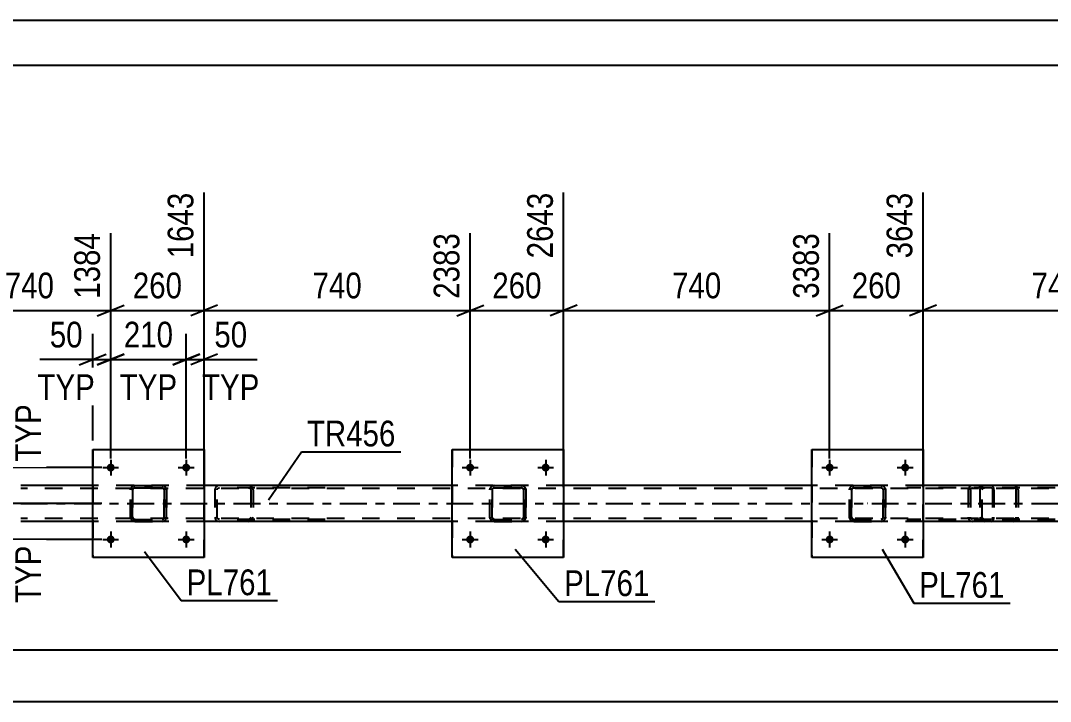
# Model space of a CAD drawing. Header units: millimetres. Extents: x 0 to 841, y 0 to 594.
# Drawn here: x 93.3 to 207.9, y 518.2 to 594 of the extents above; entities that cross this region are included whole.
import ezdxf

# ---------------------------------------------------------------- set-up
doc = ezdxf.new("R2010")
doc.units = ezdxf.units.MM
doc.linetypes.add('DXK_LINE_DOT2', pattern=[3.9198, 1.9599, -1.9599])
doc.linetypes.add('DXK_LINE_DOT3', pattern=[5.9187, 2.979, -0.9799, 0.9799, -0.9799])
doc.styles.add('Arial Narrow', font='ARIALN.TTF', dxfattribs={"height": 0.2})

# ---------------------------------------------------------------- blocks, each defined once
blk = doc.blocks.new('Unknown-318892572-1113')
at = {"color": 5, "linetype": 'Continuous'}
for p, q in [((841, 594), (0, 594)), ((836, 589), (5, 589))]:
    blk.add_line(p, q, dxfattribs=at)
blk = doc.blocks.new('Part-318892572-6576 - 6435')
at = {"color": 7, "linetype": 'DXK_LINE_DOT2'}
for p, q in [((201.33, 542.25), (191.92, 542.25)), ((199.24, 542.25), (199.04, 542.21)), ((200.05, 542.01), (200.05, 542.25)), ((201.43, 542.21), (201.33, 542.25)), ((201.52, 542.11), (201.43, 542.21)), ((201.58, 541.95), (201.52, 542.11)), ((201.33, 542.01), (191.92, 542.01)), ((198.76, 541.91), (198.73, 541.77)), ((198.73, 541.77), (198.73, 538.73)), ((198.77, 541.95), (198.76, 541.91)), ((198.99, 541.77), (199, 541.86)), ((198.99, 541.77), (198.99, 538.73)), ((199, 541.86), (199.06, 541.94)), ((199.06, 541.94), (199.14, 541.99)), ((199.14, 541.99), (199.24, 542.01)), ((201.33, 542.01), (201.38, 541.99)), ((201.38, 541.99), (201.42, 541.94)), ((201.42, 541.94), (201.45, 541.86)), ((201.45, 541.86), (201.46, 541.77)), ((201.46, 541.77), (201.46, 538.73)), ((201.6, 541.77), (201.58, 541.95)), ((201.6, 541.77), (201.6, 538.73)), ((198.73, 538.73), (198.75, 538.64)), ((198.75, 538.64), (198.77, 538.55)), ((199, 538.64), (198.99, 538.73)), ((199.06, 538.56), (199, 538.64)), ((201.45, 538.64), (201.42, 538.56)), ((201.46, 538.73), (201.45, 538.64)), ((201.58, 538.55), (201.6, 538.73)), ((201.33, 538.49), (191.92, 538.49)), ((201.33, 538.25), (191.92, 538.25)), ((199.04, 538.29), (199.24, 538.25)), ((199.14, 538.51), (199.06, 538.56)), ((199.24, 538.49), (199.14, 538.51)), ((200.05, 538.25), (200.05, 538.49)), ((201.38, 538.51), (201.33, 538.49)), ((201.33, 538.25), (201.43, 538.29)), ((201.42, 538.56), (201.38, 538.51)), ((201.43, 538.29), (201.52, 538.39)), ((201.52, 538.39), (201.58, 538.55))]:
    blk.add_line(p, q, dxfattribs=at)
for centre, start, end in [((199.22, 541.75), 111.1941, 156.1506), ((199.22, 538.75), 203.8494, 248.8059)]:
    blk.add_arc(centre, 0.492, start, end, dxfattribs=at)
blk = doc.blocks.new('Bolt-318892572-6448 - 6435')
at = {"linetype": 'Continuous'}
for points in [[(102.89, 544.25), (102.9, 544.34), (102.93, 544.43), (102.98, 544.51), (103.04, 544.58), (103.11, 544.63), (103.2, 544.67), (103.29, 544.69), (103.38, 544.69), (103.47, 544.67), (103.55, 544.63), (103.63, 544.58), (103.69, 544.51), (103.73, 544.43), (103.76, 544.34), (103.77, 544.25), (103.76, 544.16), (103.73, 544.07), (103.69, 543.99), (103.63, 543.92), (103.55, 543.87), (103.47, 543.83), (103.38, 543.81), (103.29, 543.81), (103.2, 543.83), (103.11, 543.87), (103.04, 543.92), (102.98, 543.99), (102.93, 544.07), (102.9, 544.16)], [(111.29, 544.25), (111.3, 544.34), (111.33, 544.43), (111.38, 544.51), (111.44, 544.58), (111.51, 544.63), (111.6, 544.67), (111.69, 544.69), (111.78, 544.69), (111.87, 544.67), (111.95, 544.63), (112.03, 544.58), (112.09, 544.51), (112.13, 544.43), (112.16, 544.34), (112.17, 544.25), (112.16, 544.16), (112.13, 544.07), (112.09, 543.99), (112.03, 543.92), (111.95, 543.87), (111.87, 543.83), (111.78, 543.81), (111.69, 543.81), (111.6, 543.83), (111.51, 543.87), (111.44, 543.92), (111.38, 543.99), (111.33, 544.07), (111.3, 544.16)]]:
    blk.add_hatch(color=1, dxfattribs=at).paths.add_polyline_path(points)
at = {"color": 1, "linetype": 'Continuous'}
for p, q in [((103.33, 545.13), (103.33, 543.37)), ((111.73, 545.13), (111.73, 543.37)), ((102.45, 544.25), (104.21, 544.25)), ((110.85, 544.25), (112.61, 544.25))]:
    blk.add_line(p, q, dxfattribs=at)
blk = doc.blocks.new('Bolt-318892572-6449 - 6435')
at = {"linetype": 'Continuous'}
for points in [[(102.89, 536.25), (102.9, 536.34), (102.93, 536.43), (102.98, 536.51), (103.04, 536.58), (103.11, 536.63), (103.2, 536.67), (103.29, 536.69), (103.38, 536.69), (103.47, 536.67), (103.55, 536.63), (103.63, 536.58), (103.69, 536.51), (103.73, 536.43), (103.76, 536.34), (103.77, 536.25), (103.76, 536.16), (103.73, 536.07), (103.69, 535.99), (103.63, 535.92), (103.55, 535.87), (103.47, 535.83), (103.38, 535.81), (103.29, 535.81), (103.2, 535.83), (103.11, 535.87), (103.04, 535.92), (102.98, 535.99), (102.93, 536.07), (102.9, 536.16)], [(111.29, 536.25), (111.3, 536.34), (111.33, 536.43), (111.38, 536.51), (111.44, 536.58), (111.51, 536.63), (111.6, 536.67), (111.69, 536.69), (111.78, 536.69), (111.87, 536.67), (111.95, 536.63), (112.03, 536.58), (112.09, 536.51), (112.13, 536.43), (112.16, 536.34), (112.17, 536.25), (112.16, 536.16), (112.13, 536.07), (112.09, 535.99), (112.03, 535.92), (111.95, 535.87), (111.87, 535.83), (111.78, 535.81), (111.69, 535.81), (111.6, 535.83), (111.51, 535.87), (111.44, 535.92), (111.38, 535.99), (111.33, 536.07), (111.3, 536.16)]]:
    blk.add_hatch(color=1, dxfattribs=at).paths.add_polyline_path(points)
at = {"color": 1, "linetype": 'Continuous'}
for p, q in [((103.33, 537.13), (103.33, 535.37)), ((111.73, 537.13), (111.73, 535.37)), ((102.45, 536.25), (104.21, 536.25)), ((110.85, 536.25), (112.61, 536.25))]:
    blk.add_line(p, q, dxfattribs=at)
blk = doc.blocks.new('Bolt-318892572-6450 - 6435')
at = {"linetype": 'Continuous'}
for points in [[(142.89, 544.25), (142.9, 544.34), (142.92, 544.43), (142.97, 544.51), (143.03, 544.58), (143.11, 544.63), (143.19, 544.67), (143.28, 544.69), (143.37, 544.69), (143.46, 544.67), (143.55, 544.63), (143.62, 544.58), (143.68, 544.51), (143.73, 544.43), (143.76, 544.34), (143.77, 544.25), (143.76, 544.16), (143.73, 544.07), (143.68, 543.99), (143.62, 543.92), (143.55, 543.87), (143.46, 543.83), (143.37, 543.81), (143.28, 543.81), (143.19, 543.83), (143.11, 543.87), (143.03, 543.92), (142.97, 543.99), (142.92, 544.07), (142.9, 544.16)], [(151.29, 544.25), (151.3, 544.34), (151.32, 544.43), (151.37, 544.51), (151.43, 544.58), (151.51, 544.63), (151.59, 544.67), (151.68, 544.69), (151.77, 544.69), (151.86, 544.67), (151.95, 544.63), (152.02, 544.58), (152.08, 544.51), (152.13, 544.43), (152.16, 544.34), (152.17, 544.25), (152.16, 544.16), (152.13, 544.07), (152.08, 543.99), (152.02, 543.92), (151.95, 543.87), (151.86, 543.83), (151.77, 543.81), (151.68, 543.81), (151.59, 543.83), (151.51, 543.87), (151.43, 543.92), (151.37, 543.99), (151.32, 544.07), (151.3, 544.16)]]:
    blk.add_hatch(color=1, dxfattribs=at).paths.add_polyline_path(points)
at = {"color": 1, "linetype": 'Continuous'}
for p, q in [((143.33, 545.13), (143.33, 543.37)), ((151.73, 545.13), (151.73, 543.37)), ((142.45, 544.25), (144.21, 544.25)), ((150.85, 544.25), (152.61, 544.25))]:
    blk.add_line(p, q, dxfattribs=at)
blk = doc.blocks.new('Bolt-318892572-6451 - 6435')
at = {"linetype": 'Continuous'}
for points in [[(142.89, 536.25), (142.9, 536.34), (142.92, 536.43), (142.97, 536.51), (143.03, 536.58), (143.11, 536.63), (143.19, 536.67), (143.28, 536.69), (143.37, 536.69), (143.46, 536.67), (143.55, 536.63), (143.62, 536.58), (143.68, 536.51), (143.73, 536.43), (143.76, 536.34), (143.77, 536.25), (143.76, 536.16), (143.73, 536.07), (143.68, 535.99), (143.62, 535.92), (143.55, 535.87), (143.46, 535.83), (143.37, 535.81), (143.28, 535.81), (143.19, 535.83), (143.11, 535.87), (143.03, 535.92), (142.97, 535.99), (142.92, 536.07), (142.9, 536.16)], [(151.29, 536.25), (151.3, 536.34), (151.32, 536.43), (151.37, 536.51), (151.43, 536.58), (151.51, 536.63), (151.59, 536.67), (151.68, 536.69), (151.77, 536.69), (151.86, 536.67), (151.95, 536.63), (152.02, 536.58), (152.08, 536.51), (152.13, 536.43), (152.16, 536.34), (152.17, 536.25), (152.16, 536.16), (152.13, 536.07), (152.08, 535.99), (152.02, 535.92), (151.95, 535.87), (151.86, 535.83), (151.77, 535.81), (151.68, 535.81), (151.59, 535.83), (151.51, 535.87), (151.43, 535.92), (151.37, 535.99), (151.32, 536.07), (151.3, 536.16)]]:
    blk.add_hatch(color=1, dxfattribs=at).paths.add_polyline_path(points)
at = {"color": 1, "linetype": 'Continuous'}
for p, q in [((143.33, 537.13), (143.33, 535.37)), ((151.73, 537.13), (151.73, 535.37)), ((142.45, 536.25), (144.21, 536.25)), ((150.85, 536.25), (152.61, 536.25))]:
    blk.add_line(p, q, dxfattribs=at)
blk = doc.blocks.new('Bolt-318892572-6452 - 6435')
at = {"linetype": 'Continuous'}
for points in [[(182.89, 544.25), (182.9, 544.34), (182.93, 544.43), (182.98, 544.51), (183.04, 544.58), (183.11, 544.63), (183.2, 544.67), (183.29, 544.69), (183.38, 544.69), (183.47, 544.67), (183.55, 544.63), (183.63, 544.58), (183.69, 544.51), (183.73, 544.43), (183.76, 544.34), (183.77, 544.25), (183.76, 544.16), (183.73, 544.07), (183.69, 543.99), (183.63, 543.92), (183.55, 543.87), (183.47, 543.83), (183.38, 543.81), (183.29, 543.81), (183.2, 543.83), (183.11, 543.87), (183.04, 543.92), (182.98, 543.99), (182.93, 544.07), (182.9, 544.16)], [(191.29, 544.25), (191.3, 544.34), (191.33, 544.43), (191.38, 544.51), (191.44, 544.58), (191.51, 544.63), (191.6, 544.67), (191.69, 544.69), (191.78, 544.69), (191.87, 544.67), (191.95, 544.63), (192.03, 544.58), (192.09, 544.51), (192.13, 544.43), (192.16, 544.34), (192.17, 544.25), (192.16, 544.16), (192.13, 544.07), (192.09, 543.99), (192.03, 543.92), (191.95, 543.87), (191.87, 543.83), (191.78, 543.81), (191.69, 543.81), (191.6, 543.83), (191.51, 543.87), (191.44, 543.92), (191.38, 543.99), (191.33, 544.07), (191.3, 544.16)]]:
    blk.add_hatch(color=1, dxfattribs=at).paths.add_polyline_path(points)
at = {"color": 1, "linetype": 'Continuous'}
for p, q in [((183.33, 545.13), (183.33, 543.37)), ((191.73, 545.13), (191.73, 543.37)), ((182.45, 544.25), (184.21, 544.25)), ((190.85, 544.25), (192.61, 544.25))]:
    blk.add_line(p, q, dxfattribs=at)
blk = doc.blocks.new('Bolt-318892572-6453 - 6435')
at = {"linetype": 'Continuous'}
for points in [[(182.89, 536.25), (182.9, 536.34), (182.93, 536.43), (182.98, 536.51), (183.04, 536.58), (183.11, 536.63), (183.2, 536.67), (183.29, 536.69), (183.38, 536.69), (183.47, 536.67), (183.55, 536.63), (183.63, 536.58), (183.69, 536.51), (183.73, 536.43), (183.76, 536.34), (183.77, 536.25), (183.76, 536.16), (183.73, 536.07), (183.69, 535.99), (183.63, 535.92), (183.55, 535.87), (183.47, 535.83), (183.38, 535.81), (183.29, 535.81), (183.2, 535.83), (183.11, 535.87), (183.04, 535.92), (182.98, 535.99), (182.93, 536.07), (182.9, 536.16)], [(191.29, 536.25), (191.3, 536.34), (191.33, 536.43), (191.38, 536.51), (191.44, 536.58), (191.51, 536.63), (191.6, 536.67), (191.69, 536.69), (191.78, 536.69), (191.87, 536.67), (191.95, 536.63), (192.03, 536.58), (192.09, 536.51), (192.13, 536.43), (192.16, 536.34), (192.17, 536.25), (192.16, 536.16), (192.13, 536.07), (192.09, 535.99), (192.03, 535.92), (191.95, 535.87), (191.87, 535.83), (191.78, 535.81), (191.69, 535.81), (191.6, 535.83), (191.51, 535.87), (191.44, 535.92), (191.38, 535.99), (191.33, 536.07), (191.3, 536.16)]]:
    blk.add_hatch(color=1, dxfattribs=at).paths.add_polyline_path(points)
at = {"color": 1, "linetype": 'Continuous'}
for p, q in [((183.33, 537.13), (183.33, 535.37)), ((191.73, 537.13), (191.73, 535.37)), ((182.45, 536.25), (184.21, 536.25)), ((190.85, 536.25), (192.61, 536.25))]:
    blk.add_line(p, q, dxfattribs=at)
blk = doc.blocks.new('Part-318892572-6458 - 6435')
at = {"color": 7, "linetype": 'DXK_LINE_DOT2'}
for p, q in [((185.82, 542.21), (186.01, 542.25)), ((186.01, 542.25), (185.83, 542.21)), ((186.01, 542.25), (189.05, 542.25)), ((186.01, 542.25), (186.01, 542.25)), ((186.01, 542.25), (189.05, 542.25)), ((189.05, 542.25), (189.05, 542.25)), ((189.05, 542.25), (189.23, 542.21)), ((189.24, 542.21), (189.05, 542.25)), ((185.53, 541.77), (185.56, 541.95)), ((185.57, 541.95), (185.53, 541.77)), ((185.53, 538.73), (185.53, 541.77)), ((185.53, 541.77), (185.53, 541.77)), ((185.53, 538.73), (185.53, 541.77)), ((185.77, 541.77), (185.79, 541.86)), ((185.79, 541.86), (185.77, 541.77)), ((185.77, 538.73), (185.77, 541.77)), ((185.77, 541.77), (185.77, 541.77)), ((185.77, 541.77), (185.77, 538.73)), ((185.79, 541.86), (185.84, 541.94)), ((185.84, 541.94), (185.79, 541.86)), ((185.84, 541.94), (185.92, 541.99)), ((185.92, 541.99), (185.84, 541.94)), ((185.92, 541.99), (186.01, 542.01)), ((186.01, 542.01), (185.92, 541.99)), ((186.01, 542.01), (189.05, 542.01)), ((186.01, 542.01), (186.01, 542.01)), ((189.05, 542.01), (186.01, 542.01)), ((189.05, 542.01), (189.05, 542.01)), ((189.05, 542.01), (189.14, 541.99)), ((189.14, 541.99), (189.05, 542.01)), ((189.14, 541.99), (189.14, 541.99)), ((189.14, 541.99), (189.22, 541.94)), ((189.22, 541.94), (189.14, 541.99)), ((189.22, 541.94), (189.27, 541.86)), ((189.27, 541.86), (189.22, 541.94)), ((189.27, 541.86), (189.29, 541.77)), ((189.29, 541.77), (189.27, 541.86)), ((189.29, 538.73), (189.29, 541.77)), ((189.29, 541.77), (189.29, 541.77)), ((189.29, 541.77), (189.29, 538.73)), ((189.49, 541.95), (189.53, 541.77)), ((189.53, 541.77), (189.5, 541.95)), ((189.53, 538.73), (189.53, 541.77)), ((189.53, 541.77), (189.53, 541.77)), ((189.53, 541.77), (189.53, 538.73)), ((185.53, 538.73), (185.53, 538.73)), ((185.56, 538.55), (185.53, 538.73)), ((185.53, 538.73), (185.57, 538.55)), ((185.77, 538.73), (185.77, 538.73)), ((185.79, 538.64), (185.77, 538.73)), ((185.77, 538.73), (185.79, 538.64)), ((185.84, 538.56), (185.79, 538.64)), ((185.79, 538.64), (185.84, 538.56)), ((189.27, 538.64), (189.22, 538.56)), ((189.22, 538.56), (189.27, 538.64)), ((189.29, 538.73), (189.27, 538.64)), ((189.27, 538.64), (189.29, 538.73)), ((189.29, 538.73), (189.29, 538.73)), ((189.53, 538.73), (189.49, 538.55)), ((189.5, 538.55), (189.53, 538.73)), ((189.53, 538.73), (189.53, 538.73)), ((185.82, 538.29), (185.83, 538.29)), ((186.01, 538.25), (185.82, 538.29)), ((185.83, 538.29), (186.01, 538.25)), ((185.92, 538.51), (185.84, 538.56)), ((185.84, 538.56), (185.92, 538.51)), ((186.01, 538.49), (185.92, 538.51)), ((185.92, 538.51), (186.01, 538.49)), ((186.01, 538.49), (189.05, 538.49)), ((186.01, 538.49), (186.01, 538.49)), ((186.01, 538.49), (189.05, 538.49)), ((186.01, 538.25), (189.05, 538.25)), ((186.01, 538.25), (186.01, 538.25)), ((186.01, 538.25), (189.05, 538.25)), ((189.14, 538.51), (189.05, 538.49)), ((189.05, 538.49), (189.14, 538.51)), ((189.05, 538.49), (189.05, 538.49)), ((189.23, 538.29), (189.05, 538.25)), ((189.05, 538.25), (189.24, 538.29)), ((189.05, 538.25), (189.05, 538.25)), ((189.22, 538.56), (189.14, 538.51)), ((189.14, 538.51), (189.22, 538.56))]:
    blk.add_line(p, q, dxfattribs=at)
at = {"color": 7, "linetype": 'DXK_LINE_DOT3'}
blk.add_line((187.53, 540.25), (187.52, 540.25), dxfattribs=at)
at = {"color": 7, "linetype": 'DXK_LINE_DOT2'}
for centre, start, end in [((186.01, 541.77), 112.5, 157.5), ((186.01, 541.77), 112.5, 157.5), ((189.05, 541.77), 22.5, 67.5), ((189.05, 541.77), 22.5, 67.5), ((186.01, 538.73), 202.5, 247.5), ((186.01, 538.73), 202.5, 247.5), ((189.05, 538.73), 292.5, 337.5), ((189.05, 538.73), 292.5, 337.5)]:
    blk.add_arc(centre, 0.48, start, end, dxfattribs=at)
blk = doc.blocks.new('Part-318892572-6492 - 6435')
at = {"color": 2, "linetype": 'Continuous'}
for p, q in [((101.33, 542.25), (93.33, 542.25)), ((141.33, 542.25), (113.73, 542.25)), ((181.33, 542.25), (153.73, 542.25)), ((221.34, 542.25), (193.73, 542.25)), ((101.33, 538.25), (93.33, 538.25)), ((141.33, 538.25), (113.73, 538.25)), ((181.33, 538.25), (153.73, 538.25)), ((221.34, 538.25), (193.73, 538.25))]:
    blk.add_line(p, q, dxfattribs=at)
at = {"color": 7, "linetype": 'DXK_LINE_DOT2'}
for p, q in [((113.73, 542.25), (101.33, 542.25)), ((153.73, 542.25), (141.33, 542.25)), ((193.73, 542.25), (181.33, 542.25)), ((768.26, 541.93), (93.33, 541.93)), ((768.26, 538.57), (93.33, 538.57)), ((113.73, 538.25), (101.33, 538.25)), ((153.73, 538.25), (141.33, 538.25)), ((193.73, 538.25), (181.33, 538.25))]:
    blk.add_line(p, q, dxfattribs=at)
at = {"color": 7, "linetype": 'DXK_LINE_DOT3'}
blk.add_line((93.33, 540.25), (768.26, 540.25), dxfattribs=at)
blk = doc.blocks.new('Part-318892572-6615 - 6435')
at = {"color": 2, "linetype": 'Continuous'}
for p, q in [((101.33, 534.25), (101.33, 546.25)), ((101.33, 546.25), (101.33, 546.25)), ((101.33, 546.25), (113.73, 546.25)), ((113.73, 546.25), (113.73, 534.25)), ((101.33, 534.25), (101.33, 534.25)), ((113.73, 534.25), (101.33, 534.25))]:
    blk.add_line(p, q, dxfattribs=at)
at = {"color": 7, "linetype": 'DXK_LINE_DOT2'}
for p, q in [((101.33, 546.25), (101.33, 534.25)), ((101.33, 546.25), (101.33, 546.25)), ((113.73, 534.25), (113.73, 546.25)), ((101.33, 534.25), (101.33, 534.25))]:
    blk.add_line(p, q, dxfattribs=at)
blk = doc.blocks.new('Part-318892572-6616 - 6435')
at = {"color": 7, "linetype": 'DXK_LINE_DOT2'}
for p, q in [((105.82, 542.21), (106.01, 542.25)), ((106.01, 542.25), (105.83, 542.21)), ((106.01, 542.25), (109.05, 542.25)), ((106.01, 542.25), (106.01, 542.25)), ((106.01, 542.25), (109.05, 542.25)), ((109.05, 542.25), (109.05, 542.25)), ((109.05, 542.25), (109.23, 542.21)), ((109.24, 542.21), (109.05, 542.25)), ((105.53, 541.77), (105.56, 541.95)), ((105.57, 541.95), (105.53, 541.77)), ((105.53, 538.73), (105.53, 541.77)), ((105.53, 541.77), (105.53, 541.77)), ((105.53, 538.73), (105.53, 541.77)), ((105.77, 541.77), (105.79, 541.86)), ((105.79, 541.86), (105.77, 541.77)), ((105.77, 538.73), (105.77, 541.77)), ((105.77, 541.77), (105.77, 541.77)), ((105.77, 541.77), (105.77, 538.73)), ((105.79, 541.86), (105.84, 541.94)), ((105.84, 541.94), (105.79, 541.86)), ((105.84, 541.94), (105.92, 541.99)), ((105.92, 541.99), (105.84, 541.94)), ((105.92, 541.99), (106.01, 542.01)), ((106.01, 542.01), (105.92, 541.99)), ((106.01, 542.01), (109.05, 542.01)), ((106.01, 542.01), (106.01, 542.01)), ((109.05, 542.01), (106.01, 542.01)), ((109.05, 542.01), (109.05, 542.01)), ((109.05, 542.01), (109.14, 541.99)), ((109.14, 541.99), (109.05, 542.01)), ((109.14, 541.99), (109.14, 541.99)), ((109.14, 541.99), (109.22, 541.94)), ((109.22, 541.94), (109.14, 541.99)), ((109.22, 541.94), (109.27, 541.86)), ((109.27, 541.86), (109.22, 541.94)), ((109.27, 541.86), (109.29, 541.77)), ((109.29, 541.77), (109.27, 541.86)), ((109.29, 538.73), (109.29, 541.77)), ((109.29, 541.77), (109.29, 541.77)), ((109.29, 541.77), (109.29, 538.73)), ((109.49, 541.95), (109.53, 541.77)), ((109.53, 541.77), (109.5, 541.95)), ((109.53, 538.73), (109.53, 541.77)), ((109.53, 541.77), (109.53, 541.77)), ((109.53, 541.77), (109.53, 538.73)), ((105.53, 538.73), (105.53, 538.73)), ((105.56, 538.55), (105.53, 538.73)), ((105.53, 538.73), (105.57, 538.55)), ((105.77, 538.73), (105.77, 538.73)), ((105.79, 538.64), (105.77, 538.73)), ((105.77, 538.73), (105.79, 538.64)), ((105.84, 538.56), (105.79, 538.64)), ((105.79, 538.64), (105.84, 538.56)), ((109.27, 538.64), (109.22, 538.56)), ((109.22, 538.56), (109.27, 538.64)), ((109.29, 538.73), (109.27, 538.64)), ((109.27, 538.64), (109.29, 538.73)), ((109.29, 538.73), (109.29, 538.73)), ((109.53, 538.73), (109.49, 538.55)), ((109.5, 538.55), (109.53, 538.73)), ((109.53, 538.73), (109.53, 538.73)), ((105.82, 538.29), (105.83, 538.29)), ((106.01, 538.25), (105.82, 538.29)), ((105.83, 538.29), (106.01, 538.25)), ((105.92, 538.51), (105.84, 538.56)), ((105.84, 538.56), (105.92, 538.51)), ((106.01, 538.49), (105.92, 538.51)), ((105.92, 538.51), (106.01, 538.49)), ((106.01, 538.49), (109.05, 538.49)), ((106.01, 538.49), (106.01, 538.49)), ((106.01, 538.49), (109.05, 538.49)), ((106.01, 538.25), (109.05, 538.25)), ((106.01, 538.25), (106.01, 538.25)), ((106.01, 538.25), (109.05, 538.25)), ((109.14, 538.51), (109.05, 538.49)), ((109.05, 538.49), (109.14, 538.51)), ((109.05, 538.49), (109.05, 538.49)), ((109.23, 538.29), (109.05, 538.25)), ((109.05, 538.25), (109.24, 538.29)), ((109.05, 538.25), (109.05, 538.25)), ((109.22, 538.56), (109.14, 538.51)), ((109.14, 538.51), (109.22, 538.56))]:
    blk.add_line(p, q, dxfattribs=at)
at = {"color": 7, "linetype": 'DXK_LINE_DOT3'}
blk.add_line((107.54, 540.25), (107.52, 540.25), dxfattribs=at)
at = {"color": 7, "linetype": 'DXK_LINE_DOT2'}
for centre, start, end in [((106.01, 541.77), 112.5, 157.5), ((106.01, 541.77), 112.5, 157.5), ((109.05, 541.77), 22.5, 67.5), ((109.05, 541.77), 22.5, 67.5), ((106.01, 538.73), 202.5, 247.5), ((106.01, 538.73), 202.5, 247.5), ((109.05, 538.73), 292.5, 337.5), ((109.05, 538.73), 292.5, 337.5)]:
    blk.add_arc(centre, 0.48, start, end, dxfattribs=at)
blk = doc.blocks.new('Part-318892572-6621 - 6435')
at = {"color": 2, "linetype": 'Continuous'}
for p, q in [((141.33, 534.25), (141.33, 546.25)), ((141.33, 546.25), (141.33, 546.25)), ((141.33, 546.25), (153.73, 546.25)), ((153.73, 546.25), (153.73, 534.25)), ((141.33, 534.25), (141.33, 534.25)), ((153.73, 534.25), (141.33, 534.25))]:
    blk.add_line(p, q, dxfattribs=at)
at = {"color": 7, "linetype": 'DXK_LINE_DOT2'}
for p, q in [((141.33, 546.25), (141.33, 534.25)), ((141.33, 546.25), (141.33, 546.25)), ((153.73, 534.25), (153.73, 546.25)), ((141.33, 534.25), (141.33, 534.25))]:
    blk.add_line(p, q, dxfattribs=at)
blk = doc.blocks.new('Part-318892572-6622 - 6435')
at = {"color": 7, "linetype": 'DXK_LINE_DOT2'}
for p, q in [((145.82, 542.21), (146, 542.25)), ((146.01, 542.25), (145.82, 542.21)), ((146.01, 542.25), (146, 542.25)), ((146, 542.25), (149.04, 542.25)), ((146.01, 542.25), (149.05, 542.25)), ((149.04, 542.25), (149.05, 542.25)), ((149.04, 542.25), (149.23, 542.21)), ((149.23, 542.21), (149.05, 542.25)), ((145.52, 541.77), (145.56, 541.95)), ((145.52, 541.77), (145.53, 541.77)), ((145.52, 538.73), (145.52, 541.77)), ((145.56, 541.95), (145.53, 541.77)), ((145.53, 538.73), (145.53, 541.77)), ((145.78, 541.86), (145.76, 541.77)), ((145.77, 541.77), (145.76, 541.77)), ((145.76, 541.77), (145.76, 538.73)), ((145.77, 541.77), (145.78, 541.86)), ((145.77, 538.73), (145.77, 541.77)), ((145.78, 541.86), (145.84, 541.94)), ((145.83, 541.94), (145.78, 541.86)), ((145.91, 541.99), (145.83, 541.94)), ((145.84, 541.94), (145.91, 541.99)), ((145.91, 541.99), (146.01, 542.01)), ((146, 542.01), (145.91, 541.99)), ((146, 542.01), (146.01, 542.01)), ((149.04, 542.01), (146, 542.01)), ((146.01, 542.01), (149.05, 542.01)), ((149.05, 542.01), (149.04, 542.01)), ((149.13, 541.99), (149.04, 542.01)), ((149.05, 542.01), (149.14, 541.99)), ((149.13, 541.99), (149.14, 541.99)), ((149.21, 541.94), (149.13, 541.99)), ((149.14, 541.99), (149.22, 541.94)), ((149.26, 541.86), (149.21, 541.94)), ((149.22, 541.94), (149.27, 541.86)), ((149.28, 541.77), (149.26, 541.86)), ((149.27, 541.86), (149.29, 541.77)), ((149.29, 541.77), (149.28, 541.77)), ((149.28, 541.77), (149.28, 538.73)), ((149.29, 538.73), (149.29, 541.77)), ((149.49, 541.95), (149.52, 541.77)), ((149.53, 541.77), (149.49, 541.95)), ((149.53, 541.77), (149.52, 541.77)), ((149.52, 541.77), (149.52, 538.73)), ((149.53, 538.73), (149.53, 541.77)), ((145.53, 538.73), (145.52, 538.73)), ((145.56, 538.55), (145.52, 538.73)), ((145.53, 538.73), (145.56, 538.55)), ((145.76, 538.73), (145.77, 538.73)), ((145.76, 538.73), (145.78, 538.64)), ((145.78, 538.64), (145.77, 538.73)), ((145.84, 538.56), (145.78, 538.64)), ((145.78, 538.64), (145.83, 538.56)), ((149.21, 538.56), (149.26, 538.64)), ((149.27, 538.64), (149.22, 538.56)), ((149.26, 538.64), (149.28, 538.73)), ((149.29, 538.73), (149.27, 538.64)), ((149.28, 538.73), (149.29, 538.73)), ((149.52, 538.73), (149.49, 538.55)), ((149.49, 538.55), (149.53, 538.73)), ((149.52, 538.73), (149.53, 538.73)), ((145.82, 538.29), (145.82, 538.29)), ((146, 538.25), (145.82, 538.29)), ((145.82, 538.29), (146.01, 538.25)), ((145.83, 538.56), (145.91, 538.51)), ((145.91, 538.51), (145.84, 538.56)), ((146.01, 538.49), (145.91, 538.51)), ((145.91, 538.51), (146, 538.49)), ((146.01, 538.49), (146, 538.49)), ((146, 538.49), (149.04, 538.49)), ((146.01, 538.25), (146, 538.25)), ((146, 538.25), (149.04, 538.25)), ((146.01, 538.49), (149.05, 538.49)), ((146.01, 538.25), (149.05, 538.25)), ((149.04, 538.49), (149.13, 538.51)), ((149.04, 538.49), (149.05, 538.49)), ((149.23, 538.29), (149.04, 538.25)), ((149.04, 538.25), (149.05, 538.25)), ((149.14, 538.51), (149.05, 538.49)), ((149.05, 538.25), (149.23, 538.29)), ((149.13, 538.51), (149.21, 538.56)), ((149.22, 538.56), (149.14, 538.51))]:
    blk.add_line(p, q, dxfattribs=at)
at = {"color": 7, "linetype": 'DXK_LINE_DOT3'}
blk.add_line((147.53, 540.25), (147.52, 540.25), dxfattribs=at)
at = {"color": 7, "linetype": 'DXK_LINE_DOT2'}
for centre, start, end in [((146, 541.77), 112.5, 157.5), ((146.01, 541.77), 112.5, 157.5), ((149.04, 541.77), 22.5, 67.5), ((149.05, 541.77), 22.5, 67.5), ((146, 538.73), 202.5, 247.5), ((146.01, 538.73), 202.5, 247.5), ((149.04, 538.73), 292.5, 337.5), ((149.05, 538.73), 292.5, 337.5)]:
    blk.add_arc(centre, 0.48, start, end, dxfattribs=at)
blk = doc.blocks.new('Part-318892572-6627 - 6435')
at = {"color": 2, "linetype": 'Continuous'}
for p, q in [((181.33, 534.25), (181.33, 546.25)), ((181.33, 546.25), (181.33, 546.25)), ((181.33, 546.25), (193.73, 546.25)), ((193.73, 546.25), (193.73, 534.25)), ((181.33, 534.25), (181.33, 534.25)), ((193.73, 534.25), (181.33, 534.25))]:
    blk.add_line(p, q, dxfattribs=at)
at = {"color": 7, "linetype": 'DXK_LINE_DOT2'}
for p, q in [((181.33, 546.25), (181.33, 534.25)), ((181.33, 546.25), (181.33, 546.25)), ((193.73, 534.25), (193.73, 546.25)), ((181.33, 534.25), (181.33, 534.25))]:
    blk.add_line(p, q, dxfattribs=at)
blk = doc.blocks.new('Part-318892572-6666 - 6435')
at = {"color": 7, "linetype": 'DXK_LINE_DOT2'}
for p, q in [((115.43, 542.25), (115.23, 542.21)), ((127.2, 542.25), (115.43, 542.25)), ((118.86, 542.21), (118.66, 542.25)), ((114.95, 541.91), (114.92, 541.77)), ((114.92, 541.77), (114.92, 538.73)), ((114.96, 541.95), (114.95, 541.91)), ((115.17, 541.77), (115.19, 541.86)), ((115.17, 538.73), (115.17, 541.77)), ((115.19, 541.86), (115.25, 541.94)), ((115.25, 541.94), (115.33, 541.99)), ((115.33, 541.99), (115.43, 542.01)), ((127.2, 542.01), (115.43, 542.01)), ((118.66, 542.01), (118.76, 541.99)), ((118.76, 541.99), (118.84, 541.94)), ((118.84, 541.94), (118.9, 541.86)), ((118.9, 541.86), (118.92, 541.77)), ((118.92, 541.77), (118.92, 538.73)), ((119.15, 541.91), (119.14, 541.95)), ((119.17, 541.77), (119.15, 541.91)), ((119.17, 541.77), (119.17, 538.73)), ((114.92, 538.73), (114.94, 538.64)), ((114.94, 538.64), (114.96, 538.55)), ((115.19, 538.64), (115.17, 538.73)), ((115.25, 538.56), (115.19, 538.64)), ((118.9, 538.64), (118.84, 538.56)), ((118.92, 538.73), (118.9, 538.64)), ((119.14, 538.55), (119.16, 538.64)), ((119.16, 538.64), (119.17, 538.73)), ((115.23, 538.29), (115.43, 538.25)), ((115.33, 538.51), (115.25, 538.56)), ((115.43, 538.49), (115.33, 538.51)), ((127.2, 538.49), (115.43, 538.49)), ((127.2, 538.25), (115.43, 538.25)), ((118.76, 538.51), (118.66, 538.49)), ((118.66, 538.25), (118.86, 538.29)), ((118.84, 538.56), (118.76, 538.51))]:
    blk.add_line(p, q, dxfattribs=at)
for centre, start, end in [((115.41, 541.75), 110.7583, 155.68), ((118.68, 541.75), 24.32, 69.2417), ((115.41, 538.75), 204.32, 249.2417), ((118.68, 538.75), 290.7583, 335.68)]:
    blk.add_arc(centre, 0.496, start, end, dxfattribs=at)
blk = doc.blocks.new('Part-318892572-6667 - 6435')
at = {"color": 7, "linetype": 'DXK_LINE_DOT2'}
for p, q in [((200.56, 542.25), (200.37, 542.21)), ((212.34, 542.25), (200.56, 542.25)), ((203.99, 542.21), (203.8, 542.25)), ((200.08, 541.91), (200.05, 541.77)), ((200.05, 541.77), (200.05, 538.73)), ((200.09, 541.95), (200.08, 541.91)), ((200.31, 541.77), (200.33, 541.86)), ((200.31, 538.73), (200.31, 541.77)), ((200.33, 541.86), (200.38, 541.94)), ((200.38, 541.94), (200.46, 541.99)), ((200.46, 541.99), (200.56, 542.01)), ((212.34, 542.01), (200.56, 542.01)), ((203.8, 542.01), (203.9, 541.99)), ((203.9, 541.99), (203.98, 541.94)), ((203.98, 541.94), (204.03, 541.86)), ((204.03, 541.86), (204.05, 541.77)), ((204.05, 541.77), (204.05, 538.73)), ((204.28, 541.91), (204.27, 541.95)), ((204.31, 541.77), (204.28, 541.91)), ((204.31, 541.77), (204.31, 538.73)), ((200.05, 538.73), (200.07, 538.64)), ((200.07, 538.64), (200.09, 538.55)), ((200.33, 538.64), (200.31, 538.73)), ((200.38, 538.56), (200.33, 538.64)), ((204.03, 538.64), (203.98, 538.56)), ((204.05, 538.73), (204.03, 538.64)), ((204.27, 538.55), (204.29, 538.64)), ((204.29, 538.64), (204.31, 538.73)), ((200.37, 538.29), (200.56, 538.25)), ((200.46, 538.51), (200.38, 538.56)), ((200.56, 538.49), (200.46, 538.51)), ((212.34, 538.49), (200.56, 538.49)), ((212.34, 538.25), (200.56, 538.25)), ((203.9, 538.51), (203.8, 538.49)), ((203.8, 538.25), (203.99, 538.29)), ((203.98, 538.56), (203.9, 538.51))]:
    blk.add_line(p, q, dxfattribs=at)
for centre, start, end in [((200.54, 541.75), 110.7583, 155.68), ((203.82, 541.75), 24.32, 69.2417), ((200.54, 538.75), 204.32, 249.2417), ((203.82, 538.75), 290.7583, 335.68)]:
    blk.add_arc(centre, 0.496, start, end, dxfattribs=at)
blk = doc.blocks.new('StraightDimension-318892572-12590 - 6435')
at = {"color": 7, "linetype": 'Continuous'}
for p, q in [((153.73, 543.25), (153.73, 574.85)), ((143.33, 545.25), (143.33, 570.35)), ((141.83, 561.14), (144.83, 562.34)), ((143.33, 561.74), (153.73, 561.74)), ((155.23, 562.34), (152.23, 561.14))]:
    blk.add_line(p, q, dxfattribs=at)
at = {"color": 0}
blk.add_wipeout([(151.87, 562.49), (151.87, 566.69), (145.19, 566.69), (145.19, 562.49)], dxfattribs=at)
at = {"color": 3, "style": 'Arial Narrow'}
blk.add_text('260', height=2.863, dxfattribs=at).set_placement((145.79, 563.09))
at = {"color": 0, "linetype": 'Continuous'}
blk.add_wipeout([(153.13, 575.45), (148.93, 575.45), (148.93, 566.94), (153.13, 566.94)], dxfattribs=at)
at = {"color": 3, "linetype": 'Continuous', "style": 'Arial Narrow'}
blk.add_text('2643', height=2.863, rotation=90.0002, dxfattribs=at).set_placement((152.53, 567.54))
blk = doc.blocks.new('StraightDimension-318892572-12591 - 6435')
at = {"color": 7, "linetype": 'Continuous'}
for p, q in [((113.73, 543.25), (113.73, 574.85)), ((143.33, 545.25), (143.33, 570.35)), ((115.23, 562.34), (112.23, 561.14)), ((113.73, 561.74), (143.33, 561.74)), ((141.83, 561.14), (144.83, 562.34))]:
    blk.add_line(p, q, dxfattribs=at)
at = {"color": 0}
blk.add_wipeout([(131.87, 562.49), (131.87, 566.69), (125.19, 566.69), (125.19, 562.49)], dxfattribs=at)
at = {"color": 3, "style": 'Arial Narrow'}
blk.add_text('740', height=2.863, dxfattribs=at).set_placement((125.79, 563.09))
at = {"color": 0, "linetype": 'Continuous'}
blk.add_wipeout([(142.73, 570.95), (138.53, 570.95), (138.53, 562.44), (142.73, 562.44)], dxfattribs=at)
at = {"color": 3, "linetype": 'Continuous', "style": 'Arial Narrow'}
blk.add_text('2383', height=2.863, rotation=90.0002, dxfattribs=at).set_placement((142.13, 563.04))
blk = doc.blocks.new('StraightDimension-318892572-6751 - 6435')
at = {"color": 7, "linetype": 'Continuous'}
for p, q in [((91.07, 544.25), (91.07, 551.98)), ((91.07, 544.25), (91.07, 551.98)), ((90.47, 545.75), (91.67, 542.75)), ((102.33, 544.25), (88.22, 544.25)), ((91.07, 540.25), (91.07, 544.25)), ((91.67, 538.75), (90.47, 541.75)), ((102.33, 540.25), (88.22, 540.25))]:
    blk.add_line(p, q, dxfattribs=at)
at = {"color": 0}
blk.add_wipeout([(90.32, 551.46), (86.12, 551.46), (86.12, 544.77), (90.32, 544.77)], dxfattribs=at)
at = {"color": 0, "linetype": 'Continuous'}
blk.add_wipeout([(96.17, 551.91), (91.97, 551.91), (91.97, 544.32), (96.17, 544.32)], dxfattribs=at)
at = {"color": 3, "style": 'Arial Narrow'}
blk.add_text('100', height=2.863, rotation=90.0002, dxfattribs=at).set_placement((89.72, 545.37))
at = {"color": 3, "linetype": 'Continuous', "style": 'Arial Narrow'}
blk.add_text('TYP', height=2.863, rotation=90.0002, dxfattribs=at).set_placement((95.57, 544.92))
blk = doc.blocks.new('StraightDimension-318892572-6771 - 6435')
at = {"color": 7, "linetype": 'Continuous'}
for p, q in [((90.47, 541.75), (91.67, 538.75)), ((102.33, 540.25), (88.22, 540.25)), ((91.07, 536.25), (91.07, 540.25)), ((91.67, 534.75), (90.47, 537.75)), ((102.33, 536.25), (88.22, 536.25)), ((91.07, 536.25), (91.07, 528.52)), ((91.07, 536.25), (91.07, 528.52))]:
    blk.add_line(p, q, dxfattribs=at)
at = {"color": 0}
blk.add_wipeout([(90.32, 535.72), (86.12, 535.72), (86.12, 529.04), (90.32, 529.04)], dxfattribs=at)
at = {"color": 0, "linetype": 'Continuous'}
blk.add_wipeout([(96.17, 536.18), (91.97, 536.18), (91.97, 528.59), (96.17, 528.59)], dxfattribs=at)
at = {"color": 3, "linetype": 'Continuous', "style": 'Arial Narrow'}
blk.add_text('TYP', height=2.863, rotation=90.0002, dxfattribs=at).set_placement((95.57, 529.19))
at = {"color": 3, "style": 'Arial Narrow'}
blk.add_text('100', height=2.863, rotation=90.0002, dxfattribs=at).set_placement((89.72, 529.64))
blk = doc.blocks.new('StraightDimension-318892572-6792 - 6435')
at = {"color": 7, "linetype": 'Continuous'}
for p, q in [((101.33, 547.25), (101.33, 559.12)), ((103.33, 545.25), (103.33, 559.12)), ((101.33, 556.27), (95.43, 556.27)), ((101.33, 556.27), (95.43, 556.27)), ((99.83, 555.67), (102.83, 556.87)), ((101.33, 556.27), (103.33, 556.27)), ((104.83, 556.87), (101.83, 555.67))]:
    blk.add_line(p, q, dxfattribs=at)
at = {"color": 0}
blk.add_wipeout([(100.81, 557.02), (100.81, 561.22), (95.95, 561.22), (95.95, 557.02)], dxfattribs=at)
at = {"color": 0, "linetype": 'Continuous'}
blk.add_wipeout([(102.17, 551.17), (102.17, 555.37), (94.58, 555.37), (94.58, 551.17)], dxfattribs=at)
at = {"color": 3, "style": 'Arial Narrow'}
blk.add_text('50', height=2.863, dxfattribs=at).set_placement((96.55, 557.62))
at = {"color": 3, "linetype": 'Continuous', "style": 'Arial Narrow'}
blk.add_text('TYP', height=2.863, dxfattribs=at).set_placement((95.18, 551.77))
blk = doc.blocks.new('StraightDimension-318892572-6805 - 6435')
at = {"color": 7, "linetype": 'Continuous'}
for p, q in [((103.33, 545.25), (103.33, 559.12)), ((111.73, 545.25), (111.73, 559.12)), ((101.83, 555.67), (104.83, 556.87)), ((103.33, 556.27), (111.73, 556.27)), ((113.23, 556.87), (110.23, 555.67))]:
    blk.add_line(p, q, dxfattribs=at)
at = {"color": 0}
blk.add_wipeout([(110.87, 557.02), (110.87, 561.22), (104.19, 561.22), (104.19, 557.02)], dxfattribs=at)
at = {"color": 0, "linetype": 'Continuous'}
blk.add_wipeout([(111.33, 551.17), (111.33, 555.37), (103.74, 555.37), (103.74, 551.17)], dxfattribs=at)
at = {"color": 3, "style": 'Arial Narrow'}
blk.add_text('210', height=2.863, dxfattribs=at).set_placement((104.79, 557.62))
at = {"color": 3, "linetype": 'Continuous', "style": 'Arial Narrow'}
blk.add_text('TYP', height=2.863, dxfattribs=at).set_placement((104.34, 551.77))
blk = doc.blocks.new('StraightDimension-318892572-6822 - 6435')
at = {"color": 7, "linetype": 'Continuous'}
for p, q in [((111.73, 545.25), (111.73, 559.12)), ((113.73, 547.25), (113.73, 559.12)), ((110.23, 555.67), (113.23, 556.87)), ((111.73, 556.27), (113.73, 556.27)), ((115.23, 556.87), (112.23, 555.67)), ((113.73, 556.27), (119.64, 556.27)), ((113.73, 556.27), (119.64, 556.27))]:
    blk.add_line(p, q, dxfattribs=at)
at = {"color": 0}
blk.add_wipeout([(119.11, 557.02), (119.11, 561.22), (114.26, 561.22), (114.26, 557.02)], dxfattribs=at)
at = {"color": 0, "linetype": 'Continuous'}
blk.add_wipeout([(120.48, 551.17), (120.48, 555.37), (112.89, 555.37), (112.89, 551.17)], dxfattribs=at)
at = {"color": 3, "style": 'Arial Narrow'}
blk.add_text('50', height=2.863, dxfattribs=at).set_placement((114.86, 557.62))
at = {"color": 3, "linetype": 'Continuous', "style": 'Arial Narrow'}
blk.add_text('TYP', height=2.863, dxfattribs=at).set_placement((113.49, 551.77))
blk = doc.blocks.new('StraightDimension-318892572-6867 - 6435')
at = {"color": 7, "linetype": 'Continuous'}
blk.add_line((59.5, 518.23), (768.26, 518.23), dxfattribs=at)
blk = doc.blocks.new('StraightDimension-318892572-7521 - 6435')
at = {"color": 7, "linetype": 'Continuous'}
blk.add_line((59.5, 523.96), (713.1, 523.96), dxfattribs=at)
blk = doc.blocks.new('StraightDimension-318892572-12587 - 6435')
at = {"color": 7, "linetype": 'Continuous'}
for p, q in [((193.73, 543.25), (193.73, 574.85)), ((223.33, 545.25), (223.33, 570.35)), ((195.23, 562.34), (192.23, 561.14)), ((193.73, 561.74), (223.33, 561.74)), ((221.83, 561.14), (224.83, 562.34))]:
    blk.add_line(p, q, dxfattribs=at)
at = {"color": 0}
blk.add_wipeout([(211.87, 562.49), (211.87, 566.69), (205.19, 566.69), (205.19, 562.49)], dxfattribs=at)
at = {"color": 3, "style": 'Arial Narrow'}
blk.add_text('740', height=2.863, dxfattribs=at).set_placement((205.79, 563.09))
at = {"color": 0, "linetype": 'Continuous'}
blk.add_wipeout([(222.73, 570.95), (218.53, 570.95), (218.53, 562.44), (222.73, 562.44)], dxfattribs=at)
at = {"color": 3, "linetype": 'Continuous', "style": 'Arial Narrow'}
blk.add_text('4383', height=2.863, rotation=90.0002, dxfattribs=at).set_placement((222.13, 563.04))
blk = doc.blocks.new('StraightDimension-318892572-12588 - 6435')
at = {"color": 7, "linetype": 'Continuous'}
for p, q in [((193.73, 543.25), (193.73, 574.85)), ((183.33, 545.25), (183.33, 570.35)), ((181.83, 561.14), (184.83, 562.34)), ((183.33, 561.74), (193.73, 561.74)), ((195.23, 562.34), (192.23, 561.14))]:
    blk.add_line(p, q, dxfattribs=at)
at = {"color": 0}
blk.add_wipeout([(191.87, 562.49), (191.87, 566.69), (185.19, 566.69), (185.19, 562.49)], dxfattribs=at)
at = {"color": 3, "style": 'Arial Narrow'}
blk.add_text('260', height=2.863, dxfattribs=at).set_placement((185.79, 563.09))
at = {"color": 0, "linetype": 'Continuous'}
blk.add_wipeout([(193.13, 575.45), (188.93, 575.45), (188.93, 566.94), (193.13, 566.94)], dxfattribs=at)
at = {"color": 3, "linetype": 'Continuous', "style": 'Arial Narrow'}
blk.add_text('3643', height=2.863, rotation=90.0002, dxfattribs=at).set_placement((192.53, 567.54))
blk = doc.blocks.new('StraightDimension-318892572-12589 - 6435')
at = {"color": 7, "linetype": 'Continuous'}
for p, q in [((153.73, 543.25), (153.73, 574.85)), ((183.33, 545.25), (183.33, 570.35)), ((155.23, 562.34), (152.23, 561.14)), ((153.73, 561.74), (183.33, 561.74)), ((181.83, 561.14), (184.83, 562.34))]:
    blk.add_line(p, q, dxfattribs=at)
at = {"color": 0}
blk.add_wipeout([(171.87, 562.49), (171.87, 566.69), (165.19, 566.69), (165.19, 562.49)], dxfattribs=at)
at = {"color": 3, "style": 'Arial Narrow'}
blk.add_text('740', height=2.863, dxfattribs=at).set_placement((165.79, 563.09))
at = {"color": 0, "linetype": 'Continuous'}
blk.add_wipeout([(182.73, 570.95), (178.53, 570.95), (178.53, 562.44), (182.73, 562.44)], dxfattribs=at)
at = {"color": 3, "linetype": 'Continuous', "style": 'Arial Narrow'}
blk.add_text('3383', height=2.863, rotation=90.0002, dxfattribs=at).set_placement((182.13, 563.04))
blk = doc.blocks.new('StraightDimension-318892572-12592 - 6435')
at = {"color": 7, "linetype": 'Continuous'}
for p, q in [((113.73, 543.25), (113.73, 574.85)), ((103.33, 545.25), (103.33, 570.35)), ((101.83, 561.14), (104.83, 562.34)), ((103.33, 561.74), (113.73, 561.74)), ((115.23, 562.34), (112.23, 561.14))]:
    blk.add_line(p, q, dxfattribs=at)
at = {"color": 0}
blk.add_wipeout([(111.87, 562.49), (111.87, 566.69), (105.19, 566.69), (105.19, 562.49)], dxfattribs=at)
at = {"color": 3, "style": 'Arial Narrow'}
blk.add_text('260', height=2.863, dxfattribs=at).set_placement((105.79, 563.09))
at = {"color": 0, "linetype": 'Continuous'}
blk.add_wipeout([(113.13, 575.45), (108.93, 575.45), (108.93, 566.94), (113.13, 566.94)], dxfattribs=at)
at = {"color": 3, "linetype": 'Continuous', "style": 'Arial Narrow'}
blk.add_text('1643', height=2.863, rotation=90.0002, dxfattribs=at).set_placement((112.53, 567.54))
blk = doc.blocks.new('StraightDimension-318892572-12593 - 6435')
at = {"color": 7, "linetype": 'Continuous'}
for p, q in [((85.23, 543.25), (85.23, 573.02)), ((103.33, 545.25), (103.33, 570.35)), ((86.73, 562.34), (83.73, 561.14)), ((85.23, 561.74), (103.33, 561.74)), ((101.83, 561.14), (104.83, 562.34))]:
    blk.add_line(p, q, dxfattribs=at)
at = {"color": 0}
blk.add_wipeout([(97.62, 562.49), (97.62, 566.69), (90.94, 566.69), (90.94, 562.49)], dxfattribs=at)
at = {"color": 3, "style": 'Arial Narrow'}
blk.add_text('740', height=2.863, dxfattribs=at).set_placement((91.54, 563.09))
at = {"color": 0, "linetype": 'Continuous'}
blk.add_wipeout([(102.73, 570.95), (98.53, 570.95), (98.53, 562.44), (102.73, 562.44)], dxfattribs=at)
at = {"color": 3, "linetype": 'Continuous', "style": 'Arial Narrow'}
blk.add_text('1384', height=2.863, rotation=90.0002, dxfattribs=at).set_placement((102.13, 563.04))
blk = doc.blocks.new('Mark-318892572-6488 - 6435')
at = {"color": 30, "linetype": 'Continuous'}
for p, q in [((120.87, 540.65), (124.56, 546.01)), ((124.56, 546.01), (135.63, 546.01))]:
    blk.add_line(p, q, dxfattribs=at)
at = {"color": 0}
blk.add_wipeout([(135.03, 546.61), (135.03, 549.61), (125.16, 549.61), (125.16, 546.61)], dxfattribs=at)
blk.add_wipeout([(135.03, 546.61), (135.03, 549.61), (125.16, 549.61), (125.16, 546.61)], dxfattribs=at)
at = {"color": 3, "style": 'Arial Narrow'}
blk.add_text('TR456', height=2.863, dxfattribs=at).set_placement((125.16, 546.61))
blk = doc.blocks.new('Mark-318892572-6611 - 6435')
at = {"color": 30, "linetype": 'Continuous'}
for p, q in [((107.09, 534.93), (111.18, 529.45)), ((111.18, 529.45), (121.89, 529.45))]:
    blk.add_line(p, q, dxfattribs=at)
at = {"color": 0}
blk.add_wipeout([(121.29, 530.05), (121.29, 533.05), (111.78, 533.05), (111.78, 530.05)], dxfattribs=at)
blk.add_wipeout([(121.29, 530.05), (121.29, 533.05), (111.78, 533.05), (111.78, 530.05)], dxfattribs=at)
at = {"color": 3, "style": 'Arial Narrow'}
blk.add_text('PL761', height=2.863, dxfattribs=at).set_placement((111.78, 530.05))
blk = doc.blocks.new('Mark-318892572-6617 - 6435')
at = {"color": 30, "linetype": 'Continuous'}
for p, q in [((148.32, 535.17), (153.18, 529.35)), ((153.18, 529.35), (163.89, 529.35))]:
    blk.add_line(p, q, dxfattribs=at)
at = {"color": 0}
blk.add_wipeout([(163.29, 529.95), (163.29, 532.95), (153.78, 532.95), (153.78, 529.95)], dxfattribs=at)
blk.add_wipeout([(163.29, 529.95), (163.29, 532.95), (153.78, 532.95), (153.78, 529.95)], dxfattribs=at)
at = {"color": 3, "style": 'Arial Narrow'}
blk.add_text('PL761', height=2.863, dxfattribs=at).set_placement((153.78, 529.95))
blk = doc.blocks.new('Mark-318892572-6623 - 6435')
at = {"color": 30, "linetype": 'Continuous'}
for p, q in [((189.16, 535.16), (192.69, 529.16)), ((192.69, 529.16), (203.4, 529.16))]:
    blk.add_line(p, q, dxfattribs=at)
at = {"color": 0}
blk.add_wipeout([(202.8, 529.76), (202.8, 532.76), (193.29, 532.76), (193.29, 529.76)], dxfattribs=at)
blk.add_wipeout([(202.8, 529.76), (202.8, 532.76), (193.29, 532.76), (193.29, 529.76)], dxfattribs=at)
at = {"color": 3, "style": 'Arial Narrow'}
blk.add_text('PL761', height=2.863, dxfattribs=at).set_placement((193.29, 529.76))

msp = doc.modelspace()

# ---------------------------------------------------------------- block references
for name in ['Unknown-318892572-1113', 'Part-318892572-6615 - 6435', 'Part-318892572-6621 - 6435', 'Part-318892572-6627 - 6435', 'Bolt-318892572-6448 - 6435', 'Bolt-318892572-6450 - 6435', 'Bolt-318892572-6452 - 6435', 'Part-318892572-6492 - 6435', 'Part-318892572-6616 - 6435', 'Part-318892572-6666 - 6435', 'Part-318892572-6622 - 6435', 'Part-318892572-6458 - 6435', 'Part-318892572-6576 - 6435', 'Part-318892572-6667 - 6435', 'Bolt-318892572-6449 - 6435', 'Bolt-318892572-6451 - 6435', 'Bolt-318892572-6453 - 6435']:
    msp.add_blockref(name, (0, 0))

# ---------------------------------------------------------------- next in the draw order: block references
for name in ['StraightDimension-318892572-12590 - 6435', 'StraightDimension-318892572-12587 - 6435', 'StraightDimension-318892572-6751 - 6435']:
    msp.add_blockref(name, (0, 0))

# ---------------------------------------------------------------- next in the draw order: block references
for name in ['StraightDimension-318892572-12588 - 6435', 'StraightDimension-318892572-12591 - 6435', 'StraightDimension-318892572-6792 - 6435', 'StraightDimension-318892572-6771 - 6435']:
    msp.add_blockref(name, (0, 0))

# ---------------------------------------------------------------- next in the draw order: block references
for name in ['StraightDimension-318892572-12589 - 6435', 'StraightDimension-318892572-6805 - 6435', 'StraightDimension-318892572-6867 - 6435']:
    msp.add_blockref(name, (0, 0))

# ---------------------------------------------------------------- next in the draw order: block references
for name in ['StraightDimension-318892572-6822 - 6435', 'StraightDimension-318892572-7521 - 6435']:
    msp.add_blockref(name, (0, 0))

# ---------------------------------------------------------------- next in the draw order: block references
for name in ['StraightDimension-318892572-12592 - 6435', 'Mark-318892572-6488 - 6435', 'Mark-318892572-6617 - 6435', 'Mark-318892572-6623 - 6435', 'Mark-318892572-6611 - 6435']:
    msp.add_blockref(name, (0, 0))

# ---------------------------------------------------------------- next in the draw order: block references
msp.add_blockref('StraightDimension-318892572-12593 - 6435', (0, 0))

doc.saveas('drawing.dxf')
